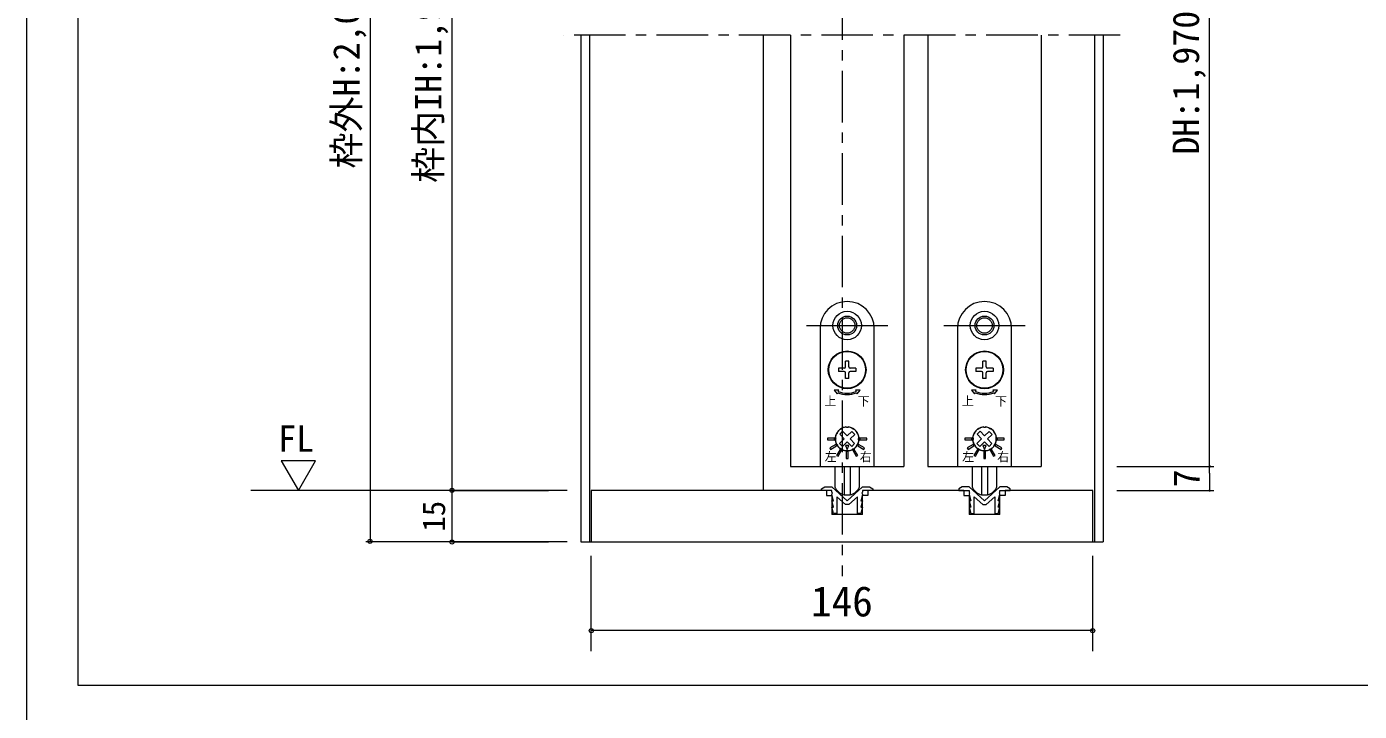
# Model space of a CAD drawing. Units: millimetres on the paper, enlarged 10 times, with parts at other scales. Extents: x -2000 to 2000, y -1385 to 1385.
# Drawn here: x -2000 to -707, y -92 to 572 of the extents above; entities that cross this region are included whole.
import ezdxf
from ezdxf.enums import TextEntityAlignment as Align

# ---------------------------------------------------------------- set-up
doc = ezdxf.new("R2010")
doc.units = ezdxf.units.MM
doc.header["$LTSCALE"] = 10
doc.header["$PDMODE"] = 32
doc.header["$PDSIZE"] = 4
doc.linetypes.add('CHAIN1', pattern=[8, 5, -1, 1, -1])
doc.linetypes.add('USER1', pattern=[19.05, 12.7, -6.35])
doc.layers.add('1-1_0', color=7, linetype='Continuous', lineweight=20)
doc.layers.add('2-0_18', color=7, linetype='Continuous', lineweight=18)
doc.styles.add('ＭＳ ゴシック', font='')
doc.styles.get('ＭＳ ゴシック').set_extended_font_data('MS Gothic')

msp = doc.modelspace()

# ---------------------------------------------------------------- linework, layer by layer
at = {"layer": '1-1_0'}
msp.add_lwpolyline([(-2000, -1385), (2000, -1385), (2000, 1385), (-2000, 1385)], close=True, dxfattribs=at)
msp.add_lwpolyline([(380, -67.5), (-1950, -67.5), (-1950, 1335)], dxfattribs=at)
at = {"layer": '2-0_18', "linetype": 'CHAIN1', "lineweight": 20}
for p, q in [((-1208.64, 1089.01), (-1208.64, 38.52)), ((-938.64, 563.52), (-1478.64, 563.52))]:
    msp.add_line(p, q, dxfattribs=at)
at = {"layer": '2-0_18', "color": 4, "lineweight": 9}
for p, q in [((-1666.72, 1055.68), (-1666.72, 72.38)), ((-1587.21, 935.68), (-1587.21, 121.86)), ((-851.83, 138.52), (-851.83, 909.01)), ((-941.97, 145.19), (-847.67, 145.19)), ((-941.97, 145.19), (-847.67, 145.19)), ((-851.83, 138.52), (-851.83, 121.86)), ((-1475.31, 121.86), (-1782.5, 121.86)), ((-1587.21, 121.86), (-1587.21, 71.86)), ((-1587.21, 121.86), (-1493.48, 121.86)), ((-941.97, 121.86), (-847.67, 121.86)), ((-941.97, 121.86), (-847.67, 121.86)), ((-1475.31, 71.86), (-1670.89, 71.86)), ((-1475.31, 71.86), (-1591.38, 71.86)), ((-1587.21, 71.86), (-1493.48, 71.86)), ((-1451.97, -34.19), (-1451.97, 58.52)), ((-965.31, -34.19), (-965.31, 58.52)), ((-965.31, -14.19), (-1451.97, -14.19))]:
    msp.add_line(p, q, dxfattribs=at)
at = {"layer": '2-0_18', "lineweight": 20}
for p, q in [((-1461.97, 563.52), (-1461.97, 71.86)), ((-1453.64, 563.52), (-1453.64, 71.86)), ((-1285.31, 563.52), (-1285.31, 121.86)), ((-1258.64, 563.52), (-1258.64, 145.19)), ((-1148.64, 563.52), (-1148.64, 145.19)), ((-1125.31, 563.52), (-1125.31, 145.19)), ((-1015.31, 563.52), (-1015.31, 145.19)), ((-963.64, 563.52), (-963.64, 71.86)), ((-955.31, 563.52), (-955.31, 71.86)), ((-1258.64, 145.19), (-1148.64, 145.19)), ((-1125.31, 145.19), (-1015.31, 145.19)), ((-1223.64, 121.86), (-1451.97, 121.86)), ((-1218.64, 121.86), (-1228.64, 121.86)), ((-1218.64, 125.19), (-1203.64, 111.86)), ((-1218.64, 120.01), (-1218.64, 121.86)), ((-1217.91, 119.36), (-1218.64, 120.01)), ((-1218.64, 116.86), (-1218.64, 98.52)), ((-1216.97, 111.86), (-1218.52, 118.22)), ((-1218.27, 119.04), (-1217.91, 119.36)), ((-1203.64, 111.86), (-1188.64, 125.19)), ((-1188.76, 118.22), (-1190.31, 111.86)), ((-1188.64, 125.19), (-1181.97, 125.19)), ((-1178.64, 121.86), (-1188.64, 121.86)), ((-1188.64, 121.86), (-1188.64, 120.01)), ((-1183.64, 116.86), (-1188.64, 116.86)), ((-1188.64, 98.52), (-1188.64, 116.86)), ((-1183.64, 121.86), (-1183.64, 116.86)), ((-1090.31, 121.86), (-1183.64, 121.86)), ((-1181.97, 125.19), (-1178.64, 123.52)), ((-1178.64, 123.52), (-1178.64, 121.86)), ((-1091.97, 125.19), (-1095.31, 123.52)), ((-1095.31, 123.52), (-1095.31, 121.86)), ((-1095.31, 121.86), (-1085.31, 121.86)), ((-1085.31, 125.19), (-1091.97, 125.19)), ((-1070.31, 111.86), (-1085.31, 125.19)), ((-1085.31, 121.86), (-1085.31, 120.01)), ((-1085.31, 116.86), (-1085.31, 98.52)), ((-1085.19, 118.22), (-1083.64, 111.86)), ((-1055.31, 125.19), (-1070.31, 111.86)), ((-1056.97, 111.86), (-1055.43, 118.22)), ((-1056.04, 119.36), (-1055.31, 120.01)), ((-1055.68, 119.04), (-1056.04, 119.36)), ((-1055.31, 121.86), (-1045.31, 121.86)), ((-1055.31, 120.01), (-1055.31, 121.86)), ((-1050.31, 116.86), (-1055.31, 116.86)), ((-1055.31, 98.52), (-1055.31, 116.86)), ((-1050.31, 121.86), (-1050.31, 116.86)), ((-965.31, 121.86), (-1050.31, 121.86)), ((-965.31, 71.86), (-965.31, 121.86)), ((-1218.64, 111.86), (-1216.97, 111.86)), ((-1216.97, 105.69), (-1218.64, 111.86)), ((-1218.64, 105.69), (-1216.97, 105.69)), ((-1216.97, 99.52), (-1218.64, 105.69)), ((-1205.35, 108.19), (-1213.64, 115.56)), ((-1201.93, 108.19), (-1205.35, 108.19)), ((-1193.64, 115.56), (-1201.93, 108.19)), ((-1193.64, 99.52), (-1193.64, 115.56)), ((-1190.31, 105.69), (-1188.64, 105.69)), ((-1188.64, 105.69), (-1190.31, 99.52)), ((-1083.64, 105.69), (-1085.31, 105.69)), ((-1085.31, 105.69), (-1083.64, 99.52)), ((-1080.31, 115.56), (-1072.02, 108.19)), ((-1080.31, 99.52), (-1080.31, 115.56)), ((-1072.02, 108.19), (-1068.6, 108.19)), ((-1068.6, 108.19), (-1060.31, 115.56)), ((-1055.31, 111.86), (-1056.97, 111.86)), ((-1056.97, 105.69), (-1055.31, 111.86)), ((-1055.31, 105.69), (-1056.97, 105.69)), ((-1056.97, 99.52), (-1055.31, 105.69)), ((-1188.64, 98.52), (-1218.64, 98.52)), ((-1190.31, 99.52), (-1193.64, 99.52)), ((-1055.31, 98.52), (-1085.31, 98.52)), ((-1083.64, 99.52), (-1080.31, 99.52)), ((-1461.97, 71.86), (-955.31, 71.86))]:
    msp.add_line(p, q, dxfattribs=at)
at = {"layer": '2-0_18', "color": 2, "linetype": 'USER1'}
for p, q in [((-1243.14, 281.86), (-1164.14, 281.86)), ((-1109.81, 281.86), (-1030.81, 281.86))]:
    msp.add_line(p, q, dxfattribs=at)
at = {"layer": '2-0_18'}
for p, q in [((-1229.97, 278.86), (-1229.97, 145.19)), ((-1177.31, 145.19), (-1177.31, 278.86)), ((-1096.64, 278.86), (-1096.64, 145.19)), ((-1043.97, 145.19), (-1043.97, 278.86)), ((-1202.14, 247.19), (-1205.14, 247.19)), ((-1205.14, 241.69), (-1205.14, 247.19)), ((-1202.14, 241.69), (-1202.14, 247.19)), ((-1068.81, 247.19), (-1071.81, 247.19)), ((-1071.81, 241.69), (-1071.81, 247.19)), ((-1068.81, 241.69), (-1068.81, 247.19)), ((-1206.47, 237.36), (-1211.97, 237.36)), ((-1205.14, 230.52), (-1205.14, 236.02)), ((-1202.14, 230.52), (-1202.14, 236.02)), ((-1195.31, 240.36), (-1200.81, 240.36)), ((-1195.31, 237.36), (-1200.81, 237.36)), ((-1195.31, 240.36), (-1195.31, 237.36)), ((-1073.14, 237.36), (-1078.64, 237.36)), ((-1071.81, 230.52), (-1071.81, 236.02)), ((-1068.81, 230.52), (-1068.81, 236.02)), ((-1061.97, 240.36), (-1067.47, 240.36)), ((-1061.97, 237.36), (-1067.47, 237.36)), ((-1061.97, 240.36), (-1061.97, 237.36)), ((-1202.14, 230.52), (-1205.14, 230.52)), ((-1068.81, 230.52), (-1071.81, 230.52)), ((-1211, 167.47), (-1206.47, 171.89)), ((-1206.47, 171.89), (-1210.89, 176.42)), ((-1208.21, 164.61), (-1203.68, 169.03)), ((-1199.25, 164.5), (-1203.68, 169.03)), ((-1203.61, 174.69), (-1199.07, 179.11)), ((-1077.67, 167.47), (-1073.14, 171.89)), ((-1073.14, 171.89), (-1077.56, 176.42)), ((-1074.88, 164.61), (-1070.34, 169.03)), ((-1065.92, 164.5), (-1070.34, 169.03)), ((-1070.27, 174.69), (-1065.74, 179.11)), ((-1208.21, 164.61), (-1211, 167.47)), ((-1196.39, 167.29), (-1199.25, 164.5)), ((-1074.88, 164.61), (-1077.67, 167.47)), ((-1063.06, 167.29), (-1065.92, 164.5)), ((-1229.97, 145.19), (-1177.31, 145.19)), ((-1215.31, 124.75), (-1215.31, 145.19)), ((-1206.56, 145.19), (-1206.56, 117.68)), ((-1200.72, 145.19), (-1200.72, 117.68)), ((-1191.97, 145.19), (-1191.97, 124.75)), ((-1096.64, 145.19), (-1043.97, 145.19)), ((-1081.97, 124.75), (-1081.97, 145.19)), ((-1073.22, 145.19), (-1073.22, 117.68)), ((-1067.39, 145.19), (-1067.39, 117.68)), ((-1058.64, 145.19), (-1058.64, 124.75)), ((-1206.56, 117.68), (-1200.72, 117.68)), ((-1073.22, 117.68), (-1067.39, 117.68))]:
    msp.add_line(p, q, dxfattribs=at)
for points in [[(-1206.47, 240.36), (-1211.97, 240.36), (-1211.97, 237.36)], [(-1073.14, 240.36), (-1078.64, 240.36), (-1078.64, 237.36)], [(-1212.32, 217.92), (-1211.81, 219.15), (-1216.13, 219.15), (-1213.34, 215.45), (-1212.83, 216.68)], [(-1194.46, 216.68), (-1193.95, 215.45), (-1191.15, 219.15), (-1195.48, 219.15), (-1194.97, 217.92)], [(-1078.98, 217.92), (-1078.47, 219.15), (-1082.8, 219.15), (-1080, 215.45), (-1079.49, 216.68)], [(-1061.12, 216.68), (-1060.61, 215.45), (-1057.82, 219.15), (-1062.14, 219.15), (-1061.63, 217.92)], [(-1203.61, 174.69), (-1208.03, 179.22), (-1210.89, 176.42)], [(-1196.39, 167.29), (-1200.81, 171.82), (-1196.28, 176.25), (-1199.07, 179.11)], [(-1070.27, 174.69), (-1074.7, 179.22), (-1077.56, 176.42)], [(-1063.06, 167.29), (-1067.48, 171.82), (-1062.95, 176.25), (-1065.74, 179.11)]]:
    msp.add_lwpolyline(points, dxfattribs=at)
for points in [[(-1222.64, 171.02), (-1215.97, 171.02), (-1215.97, 172.69), (-1222.64, 172.69)], [(-1184.64, 172.69), (-1191.31, 172.69), (-1191.31, 171.02), (-1184.64, 171.02)], [(-1089.31, 171.02), (-1082.64, 171.02), (-1082.64, 172.69), (-1089.31, 172.69)], [(-1051.31, 172.69), (-1057.97, 172.69), (-1057.97, 171.02), (-1051.31, 171.02)], [(-1219.68, 161.64), (-1213.91, 164.97), (-1214.74, 166.41), (-1220.51, 163.08)], [(-1212.42, 154.99), (-1209.09, 160.76), (-1210.53, 161.59), (-1213.86, 155.82)], [(-1203.77, 161.52), (-1202.05, 165.5), (-1205.39, 165.54)], [(-1202.81, 159.52), (-1204.47, 159.52), (-1204.47, 152.86), (-1202.81, 152.86)], [(-1193.42, 155.82), (-1196.75, 161.59), (-1198.2, 160.76), (-1194.86, 154.99)], [(-1186.77, 163.08), (-1192.54, 166.41), (-1193.38, 164.97), (-1187.6, 161.64)], [(-1086.35, 161.64), (-1080.57, 164.97), (-1081.41, 166.41), (-1087.18, 163.08)], [(-1079.09, 154.99), (-1075.75, 160.76), (-1077.2, 161.59), (-1080.53, 155.82)], [(-1070.43, 161.52), (-1068.72, 165.5), (-1072.05, 165.54)], [(-1069.47, 159.52), (-1071.14, 159.52), (-1071.14, 152.86), (-1069.47, 152.86)], [(-1060.09, 155.82), (-1063.42, 161.59), (-1064.86, 160.76), (-1061.53, 154.99)], [(-1053.44, 163.08), (-1059.21, 166.41), (-1060.04, 164.97), (-1054.27, 161.64)]]:
    msp.add_lwpolyline(points, close=True, dxfattribs=at)
at = {"layer": '2-0_18', "color": 4, "lineweight": 9}
msp.add_lwpolyline([(-1736.21, 121.86), (-1719.71, 150.54), (-1752.91, 150.54)], close=True, dxfattribs=at)
at = {"layer": '2-0_18', "lineweight": 20}
for points in [[(-1451.97, 121.86), (-1451.97, 71.86), (-965.31, 71.86)], [(-1228.64, 121.86), (-1228.64, 123.52), (-1225.31, 125.19), (-1218.64, 125.19)], [(-1223.64, 121.86), (-1223.64, 116.86), (-1218.64, 116.86)], [(-1188.64, 120.01), (-1189.37, 119.36), (-1189.02, 119.04)], [(-1090.31, 121.86), (-1090.31, 116.86), (-1085.31, 116.86)], [(-1085.31, 120.01), (-1084.58, 119.36), (-1084.93, 119.04)], [(-1045.31, 121.86), (-1045.31, 123.52), (-1048.64, 125.19), (-1055.31, 125.19)], [(-1213.64, 115.56), (-1213.64, 99.52), (-1216.97, 99.52)], [(-1190.31, 111.86), (-1188.64, 111.86), (-1190.31, 105.69)], [(-1083.64, 111.86), (-1085.31, 111.86), (-1083.64, 105.69)], [(-1060.31, 115.56), (-1060.31, 99.52), (-1056.97, 99.52)]]:
    msp.add_lwpolyline(points, dxfattribs=at)
at = {"layer": '2-0_18'}
for centre, radius in [((-1203.64, 281.86), 13.83), ((-1203.64, 281.86), 9.17), ((-1203.64, 281.86), 7.5), ((-1070.31, 281.86), 13.83), ((-1070.31, 281.86), 9.17), ((-1070.31, 281.86), 7.5), ((-1203.64, 238.86), 18.33), ((-1203.64, 238.86), 17.83), ((-1070.31, 238.86), 18.33), ((-1070.31, 238.86), 17.83)]:
    msp.add_circle(centre, radius, dxfattribs=at)
for centre, radius, start, end in [((-1203.64, 278.86), 26.33, 0, 180), ((-1070.31, 278.86), 26.33, 0, 180), ((-1206.47, 241.69), 1.33, 270, 360), ((-1206.47, 236.02), 1.33, 360, 90), ((-1200.81, 241.69), 1.33, 180, 270), ((-1200.81, 236.02), 1.33, 90, 180), ((-1073.14, 241.69), 1.33, 270, 360), ((-1073.14, 236.02), 1.33, 360, 90), ((-1067.47, 241.69), 1.33, 180, 270), ((-1067.47, 236.02), 1.33, 90, 180), ((-1203.64, 238.86), 24, 247.5, 292.5), ((-1203.64, 238.86), 22.67, 247.5, 292.5), ((-1070.31, 238.86), 24, 247.5, 292.5), ((-1070.31, 238.86), 22.67, 247.5, 292.5), ((-1203.64, 171.86), 11.67, 98.90298, 201.09702), ((-1208.94, 178.07), 3.33, 99.87866, 130.42431), ((-1203.64, 171.86), 11.17, 116.90028, 121.69834), ((-1206.19, 179.62), 3.33, 108.17431, 138.71996), ((-1203.64, 171.86), 11.5, 100.42431, 108.17431), ((-1205.12, 179.89), 3.33, 69.87866, 100.42431), ((-1205.09, 181.08), 2.33, 72.61143, 98.90298), ((-1203.64, 185.69), 2.5, 252.61143, 287.38857), ((-1203.64, 171.86), 11.17, 86.90028, 91.69834), ((-1201.97, 179.85), 3.33, 78.17431, 108.71996), ((-1202.2, 181.08), 2.33, 81.09702, 107.38857), ((-1203.64, 171.86), 11.67, 338.90298, 81.09702), ((-1203.64, 171.86), 11.5, 70.42431, 78.17431), ((-1200.91, 179.55), 3.33, 39.87866, 70.42431), ((-1203.64, 171.86), 11.17, 56.90028, 61.69834), ((-1198.2, 177.94), 3.33, 48.17431, 78.71996), ((-1070.31, 171.86), 11.67, 98.90298, 201.09702), ((-1075.6, 178.07), 3.33, 99.87866, 130.42431), ((-1070.31, 171.86), 11.17, 116.90028, 121.69834), ((-1072.86, 179.62), 3.33, 108.17431, 138.71996), ((-1070.31, 171.86), 11.5, 100.42431, 108.17431), ((-1071.79, 179.89), 3.33, 69.87866, 100.42431), ((-1071.75, 181.08), 2.33, 72.61143, 98.90298), ((-1070.31, 185.69), 2.5, 252.61143, 287.38857), ((-1070.31, 171.86), 11.17, 86.90028, 91.69834), ((-1068.63, 179.85), 3.33, 78.17431, 108.71996), ((-1068.86, 181.08), 2.33, 81.09702, 107.38857), ((-1070.31, 171.86), 11.67, 338.90298, 81.09702), ((-1070.31, 171.86), 11.5, 70.42431, 78.17431), ((-1067.57, 179.55), 3.33, 39.87866, 70.42431), ((-1070.31, 171.86), 11.17, 56.90028, 61.69834), ((-1064.86, 177.94), 3.33, 48.17431, 78.71996), ((-1211.67, 170.38), 3.33, 159.87866, 190.42431), ((-1211.63, 173.53), 3.33, 168.17431, 198.71996), ((-1203.64, 171.86), 11.5, 190.42431, 198.17431), ((-1203.64, 171.86), 11.5, 160.42431, 168.17431), ((-1203.64, 171.86), 11.17, 176.90028, 181.69834), ((-1211.4, 169.31), 3.33, 198.17431, 228.71996), ((-1211.34, 174.59), 3.33, 129.87866, 160.42431), ((-1203.64, 171.86), 11.17, 146.90028, 151.69834), ((-1209.73, 177.3), 3.33, 138.17431, 168.71996), ((-1203.64, 171.86), 11.5, 130.42431, 138.17431), ((-1203.64, 171.86), 11.5, 40.42431, 48.17431), ((-1197.42, 177.15), 3.33, 9.87866, 40.42431), ((-1203.64, 171.86), 11.17, 26.90028, 31.69834), ((-1195.88, 174.4), 3.33, 18.17431, 48.71996), ((-1203.64, 171.86), 11.5, 340.42431, 348.17431), ((-1203.64, 171.86), 11.5, 10.42431, 18.17431), ((-1203.64, 171.86), 11.17, 356.90028, 1.69834), ((-1195.65, 170.18), 3.33, 348.17431, 18.71996), ((-1195.61, 173.33), 3.33, 339.87866, 10.42431), ((-1078.34, 170.38), 3.33, 159.87866, 190.42431), ((-1078.3, 173.53), 3.33, 168.17431, 198.71996), ((-1070.31, 171.86), 11.5, 190.42431, 198.17431), ((-1070.31, 171.86), 11.5, 160.42431, 168.17431), ((-1070.31, 171.86), 11.17, 176.90028, 181.69834), ((-1078.07, 169.31), 3.33, 198.17431, 228.71996), ((-1078, 174.59), 3.33, 129.87866, 160.42431), ((-1070.31, 171.86), 11.17, 146.90028, 151.69834), ((-1076.39, 177.3), 3.33, 138.17431, 168.71996), ((-1070.31, 171.86), 11.5, 130.42431, 138.17431), ((-1070.31, 171.86), 11.5, 40.42431, 48.17431), ((-1064.09, 177.15), 3.33, 9.87866, 40.42431), ((-1070.31, 171.86), 11.17, 26.90028, 31.69834), ((-1062.55, 174.4), 3.33, 18.17431, 48.71996), ((-1070.31, 171.86), 11.5, 340.42431, 348.17431), ((-1070.31, 171.86), 11.5, 10.42431, 18.17431), ((-1070.31, 171.86), 11.17, 356.90028, 1.69834), ((-1062.28, 173.33), 3.33, 339.87866, 10.42431), ((-1062.31, 170.18), 3.33, 348.17431, 18.71996), ((-1212.35, 168.5), 2.33, 201.09702, 227.38857), ((-1215.62, 164.94), 2.5, 12.61143, 47.38857), ((-1203.64, 171.86), 11.17, 206.90028, 211.69834), ((-1210.9, 166), 2.33, 192.61143, 218.90298), ((-1209.86, 166.56), 3.33, 189.87866, 220.42431), ((-1203.64, 171.86), 11.67, 218.90298, 321.09702), ((-1203.64, 171.86), 11.5, 220.42431, 228.17431), ((-1209.09, 165.77), 3.33, 228.17431, 258.71996), ((-1203.64, 171.86), 11.17, 236.90028, 241.69834), ((-1206.38, 164.16), 3.33, 219.87866, 250.42431), ((-1203.64, 171.86), 11.5, 250.42431, 258.17431), ((-1205.31, 163.86), 3.33, 258.17431, 288.71996), ((-1203.64, 171.86), 11.17, 266.90028, 271.69834), ((-1202.16, 163.83), 3.33, 249.87866, 280.42431), ((-1203.64, 171.86), 11.5, 280.42431, 288.17431), ((-1201.09, 164.1), 3.33, 288.17431, 318.71996), ((-1203.64, 171.86), 11.17, 296.90028, 301.69834), ((-1198.35, 165.64), 3.33, 279.87866, 310.42431), ((-1203.64, 171.86), 11.5, 310.42431, 318.17431), ((-1197.56, 166.41), 3.33, 318.17431, 348.71996), ((-1196.38, 166), 2.33, 321.09702, 347.38857), ((-1203.64, 171.86), 11.17, 326.90028, 331.69834), ((-1191.66, 164.94), 2.5, 132.61143, 167.38857), ((-1195.95, 169.12), 3.33, 309.87866, 340.42431), ((-1194.93, 168.5), 2.33, 312.61143, 338.90298), ((-1079.02, 168.5), 2.33, 201.09702, 227.38857), ((-1082.29, 164.94), 2.5, 12.61143, 47.38857), ((-1070.31, 171.86), 11.17, 206.90028, 211.69834), ((-1077.57, 166), 2.33, 192.61143, 218.90298), ((-1076.52, 166.56), 3.33, 189.87866, 220.42431), ((-1070.31, 171.86), 11.67, 218.90298, 321.09702), ((-1070.31, 171.86), 11.5, 220.42431, 228.17431), ((-1075.75, 165.77), 3.33, 228.17431, 258.71996), ((-1070.31, 171.86), 11.17, 236.90028, 241.69834), ((-1073.04, 164.16), 3.33, 219.87866, 250.42431), ((-1070.31, 171.86), 11.5, 250.42431, 258.17431), ((-1071.98, 163.86), 3.33, 258.17431, 288.71996), ((-1070.31, 171.86), 11.17, 266.90028, 271.69834), ((-1068.83, 163.83), 3.33, 249.87866, 280.42431), ((-1070.31, 171.86), 11.5, 280.42431, 288.17431), ((-1067.76, 164.1), 3.33, 288.17431, 318.71996), ((-1070.31, 171.86), 11.17, 296.90028, 301.69834), ((-1065.01, 165.64), 3.33, 279.87866, 310.42431), ((-1070.31, 171.86), 11.5, 310.42431, 318.17431), ((-1064.22, 166.41), 3.33, 318.17431, 348.71996), ((-1063.04, 166), 2.33, 321.09702, 347.38857), ((-1070.31, 171.86), 11.17, 326.90028, 331.69834), ((-1058.33, 164.94), 2.5, 132.61143, 167.38857), ((-1062.61, 169.12), 3.33, 309.87866, 340.42431), ((-1061.6, 168.5), 2.33, 312.61143, 338.90298), ((-1213.64, 124.75), 1.67, 180, 210.56067), ((-1203.6, 130.68), 13.33, 210.56067, 257.16143), ((-1203.69, 130.68), 13.33, 282.83857, 329.43933), ((-1193.64, 124.75), 1.67, 329.43933, 360), ((-1080.31, 124.75), 1.67, 180, 210.56067), ((-1070.26, 130.68), 13.33, 210.56067, 257.16143), ((-1070.35, 130.68), 13.33, 282.83857, 329.43933), ((-1060.31, 124.75), 1.67, 329.43933, 360)]:
    msp.add_arc(centre, radius, start, end, dxfattribs=at)
at = {"layer": '2-0_18', "color": 4, "lineweight": 9}
for centre, start, end in [((-851.83, 145.19), 90, 270), ((-851.83, 145.19), 90, 270), ((-851.83, 145.19), 270, 90), ((-851.83, 145.19), 270, 90), ((-851.83, 121.86), 90, 270), ((-851.83, 121.86), 90, 270), ((-851.83, 121.86), 270, 90), ((-851.83, 121.86), 270, 90)]:
    msp.add_arc(centre, 0.521, start, end, dxfattribs=at)
at = {"layer": '2-0_18', "lineweight": 20}
for centre, start, end in [((-1217.71, 118.42), 131.63354, 193.67131), ((-1189.57, 118.42), 346.32869, 48.36646), ((-1084.38, 118.42), 131.63354, 193.67131), ((-1056.24, 118.42), 346.32869, 48.36646)]:
    msp.add_arc(centre, 0.833, start, end, dxfattribs=at)
at = {"layer": '2-0_18', "color": 4}
for p in [(-1587.21, 121.86), (-1666.72, 72.38), (-1587.21, 71.86), (-1451.97, -14.19), (-965.31, -14.19)]:
    msp.add_point(p, dxfattribs=at)

# ---------------------------------------------------------------- texts
at = {"layer": '2-0_18', "style": 'ＭＳ ゴシック'}
for s, height, p in [('枠外H:2,036', 25.66, (-1669.23, 434.18)), ('枠内IH:1,985', 25.66, (-1589.71, 420.27)), ('DH:1,970', 25.66, (-854.34, 447.66)), ('7', 25.66, (-853.72, 124.81)), ('15', 21.99, (-1587.21, 81.86))]:
    msp.add_text(s, height=height, rotation=90, dxfattribs=at).set_placement(p, align=Align.BOTTOM_LEFT)
for s, height, p in [('上', 8.55, (-1225.72, 201.8)), ('下', 8.55, (-1193.4, 201.54)), ('上', 8.55, (-1092.38, 201.8)), ('下', 8.55, (-1060.06, 201.54)), ('FL', 25.66, (-1755.87, 151.65)), ('左', 8.55, (-1225.41, 147.62)), ('右', 8.55, (-1191.43, 147.54)), ('左', 8.55, (-1092.07, 147.62)), ('右', 8.55, (-1058.09, 147.54)), ('146', 29.33, (-1238.64, -9.19))]:
    msp.add_text(s, height=height, dxfattribs=at).set_placement(p, align=Align.BOTTOM_LEFT)

doc.saveas('drawing.dxf')
